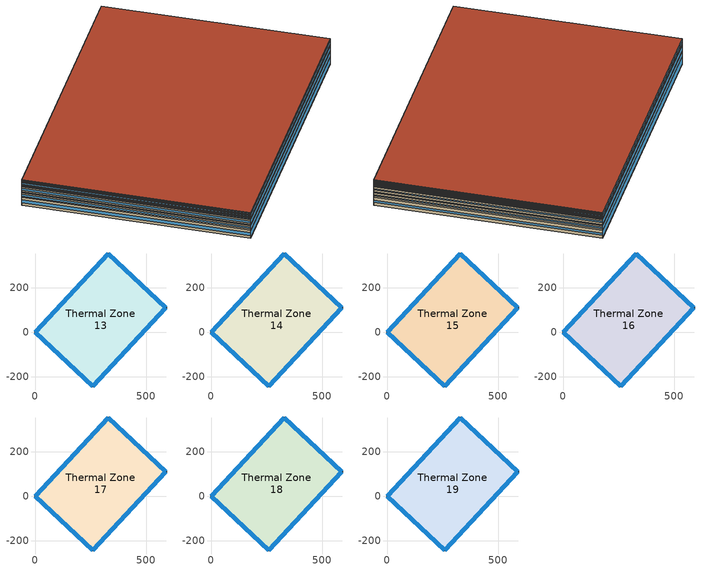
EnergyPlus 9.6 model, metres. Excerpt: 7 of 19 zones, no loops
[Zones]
Thermal Zone 13
 floor to Thermal Zone 12 (Interior Floor): 0,0 329.38,353.22 589.53,110.63 260.15,-242.59 z97.19
 wall outside (Ext Wall): 589.53,110.63 329.38,353.22 0,0 260.15,-242.59 589.53,110.63 z97.19:111.2
 window (Ext Window): 589.53,110.64 329.39,353.22 z102.3:106.09; 0.01,-0.01 260.14,-242.59 z101.53:106.86; 329.38,353.21 0.01,0.01 z99.01:109.38; 260.16,-242.59 589.53,110.62 z99.5:108.89
Thermal Zone 14
 floor to Thermal Zone 13 (Interior Floor): 0,0 329.38,353.22 589.53,110.63 260.15,-242.59 z111.2
 wall outside (Ext Wall): 589.53,110.63 329.38,353.22 0,0 260.15,-242.59 589.53,110.63 z111.2:119.68
 window (Ext Window): 589.53,110.64 329.39,353.22 z114.3:116.58; 0.01,-0.01 260.14,-242.59 z113.83:117.05; 329.38,353.21 0.01,0.01 z112.3:118.58; 260.16,-242.59 589.53,110.62 z112.6:118.28
Thermal Zone 15
 floor to Thermal Zone 14 (Interior Floor): 0,0 329.38,353.22 589.53,110.63 260.15,-242.59 z119.68
 wall outside (Ext Wall): 589.53,110.63 329.38,353.22 0,0 260.15,-242.59 589.53,110.63 z119.68:121.67
 window (Ext Window): 589.53,110.64 329.39,353.22 z120.41:120.94; 0.01,-0.01 260.14,-242.59 z120.3:121.05; 329.38,353.21 0.01,0.01 z119.94:121.41; 260.16,-242.59 589.53,110.62 z120.01:121.34
Thermal Zone 16
 floor to Thermal Zone 15 (Interior Floor): 0,0 329.38,353.22 589.53,110.63 260.15,-242.59 z121.67
 wall outside (Ext Wall): 589.53,110.63 329.38,353.22 0,0 260.15,-242.59 589.53,110.63 z121.67:130.49
 window (Ext Window): 589.53,110.64 329.39,353.22 z124.89:127.27; 0.01,-0.01 260.14,-242.59 z124.4:127.76; 329.38,353.21 0.01,0.01 z122.82:129.34; 260.16,-242.59 589.53,110.62 z123.13:129.03
Thermal Zone 17
 floor to Thermal Zone 16 (Interior Floor): 0,0 329.38,353.22 589.53,110.63 260.15,-242.59 z130.49
 wall outside (Ext Wall): 589.53,110.63 329.38,353.22 0,0 260.15,-242.59 589.53,110.63 z130.49:134.09
 window (Ext Window): 589.53,110.64 329.39,353.22 z131.8:132.78; 0.01,-0.01 260.14,-242.59 z131.61:132.97; 329.38,353.21 0.01,0.01 z130.96:133.62; 260.16,-242.59 589.53,110.62 z131.08:133.5
Thermal Zone 18
 floor to Thermal Zone 17 (Interior Floor): 0,0 329.38,353.22 589.53,110.63 260.15,-242.59 z134.09
 wall outside (Ext Wall): 589.53,110.63 329.38,353.22 0,0 260.15,-242.59 589.53,110.63 z134.09:139.08
 window (Ext Window): 589.53,110.64 329.39,353.22 z135.91:137.26; 0.01,-0.01 260.14,-242.59 z135.64:137.53; 329.38,353.21 0.01,0.01 z134.74:138.43; 260.16,-242.59 589.53,110.62 z134.91:138.26
Thermal Zone 19
 floor to Thermal Zone 18 (Interior Floor): 0,0 329.38,353.22 589.53,110.63 260.15,-242.59 z139.08
 wall outside (Ext Wall): 589.53,110.63 329.38,353.22 0,0 260.15,-242.59 589.53,110.63 z139.08:143.06
 window (Ext Window): 589.53,110.64 329.39,353.22 z140.53:141.61; 0.01,-0.01 260.14,-242.59 z140.31:141.83; 329.38,353.21 0.01,0.01 z139.6:142.54; 260.16,-242.59 589.53,110.62 z139.74:142.4
 roof outside (Ext Roof): 260.15,-242.59 589.53,110.63 329.38,353.22 0,0 z143.06
[Building]
Building 1: North Axis {deg}=-0
[Site:Location]
Washington Dc Dulles IntL Ar: Latitude {deg}=38.98; Longitude {deg}=-77.47; Time Zone {hr}=-5; Elevation {m}=82
[SizingPeriod:DesignDay] Month=7; Day of Month=21; Day Type=SummerDesignDay; Daily Dry-Bulb Temperature Range {deltaC}=14.4; Dry-Bulb Temperature Range Modifier Type=DefaultMultipliers; Barometric Pressure {Pa}=86790; Wind Speed {m/s}=5; Wind Direction {deg}=340; Rain Indicator=No; Snow Indicator=No; Daylight Saving Time Indicator=No; Solar Model Indicator=ASHRAETau; ASHRAE Clear Sky Optical Depth for Beam Irradiance (taub)=0.339; ASHRAE Clear Sky Optical Depth for Diffuse Irradiance (taud)=2.366; Begin Environment Reset Mode=FullResetAtBeginEnvironment
Name | Maximum Dry-Bulb Temperature {C} | Humidity Condition Type | Wetbulb or DewPoint at Maximum Dry-Bulb {C} | Enthalpy at Maximum Dry-Bulb {J/kg}
SALT-LAKE-CITY-IAP Ann Clg .4% Condns DB=>MWB | 36.5 | Wetbulb | 17.1
SALT-LAKE-CITY-IAP Ann Clg .4% Condns DP=>MDB | 22.5 | Dewpoint | 15.6
SALT-LAKE-CITY-IAP Ann Clg .4% Condns Enth=>MDB | 30.8 | Enthalpy |  | 59300
SALT-LAKE-CITY-IAP Ann Clg .4% Condns WB=>MDB | 31.2 | Wetbulb | 19
[Material] Thermal Absorptance=0.9
Name | Roughness | Thickness m | Conductivity W/m-K | Density kg/m3 | Specific Heat J/kg-K | Solar Absorptance | Visible Absorptance
wall concrete | MediumRough | 0.03 | 0.5 | 2243 | 837 | 0.65 | 0.65
roof concrete | MediumRough | 0.05 | 0.5 | 2243 | 837 | 0.65 | 0.65
Wall Insulation [18]; Roof Insulation [18] | MediumRough | 0.1693 | 0.049 | 265 | 836.8 | 0.7 | 0.7
F16 Acoustic tile | MediumSmooth | 0.0191 | 0.06 | 368 | 590 | 0.3 | 0.3
M11 100mm lightweight concrete | MediumRough | 0.1016 | 0.53 | 1280 | 840 | 0.5 | 0.5
[Material:AirGap]
F05 Ceiling air space resistance: Thermal Resistance m2-K/W=0.18
[WindowMaterial:SimpleGlazingSystem]
Window Material Simple Glazing System: U-Factor W/m2-K=1.8; Solar Heat Gain Coefficient=0.3
[Construction]
Ext Roof: roof concrete, Roof Insulation [18]
Ext Wall: wall concrete, Wall Insulation [18]
Ext Window: Window Material Simple Glazing System
Interior Floor: F16 Acoustic tile, F05 Ceiling air space resistance, M11 100mm lightweight concrete
[Zone]
Thermal Zone 13: 43, 0, 0, 97.19, , 1, , , , , , Yes
Thermal Zone 14: 43, 0, 0, 111.2, , 1, , , , , , Yes
Thermal Zone 15: 43, 0, 0, 119.68, , 1, , , , , , Yes
Thermal Zone 16: 43, 0, 0, 121.67, , 1, , , , , , Yes
Thermal Zone 17: 43, 0, 0, 130.49, , 1, , , , , , Yes
Thermal Zone 18: 43, 0, 0, 134.09, , 1, , , , , , Yes
Thermal Zone 19: 43, 0, 0, 139.08, , 1, , , , , , Yes
